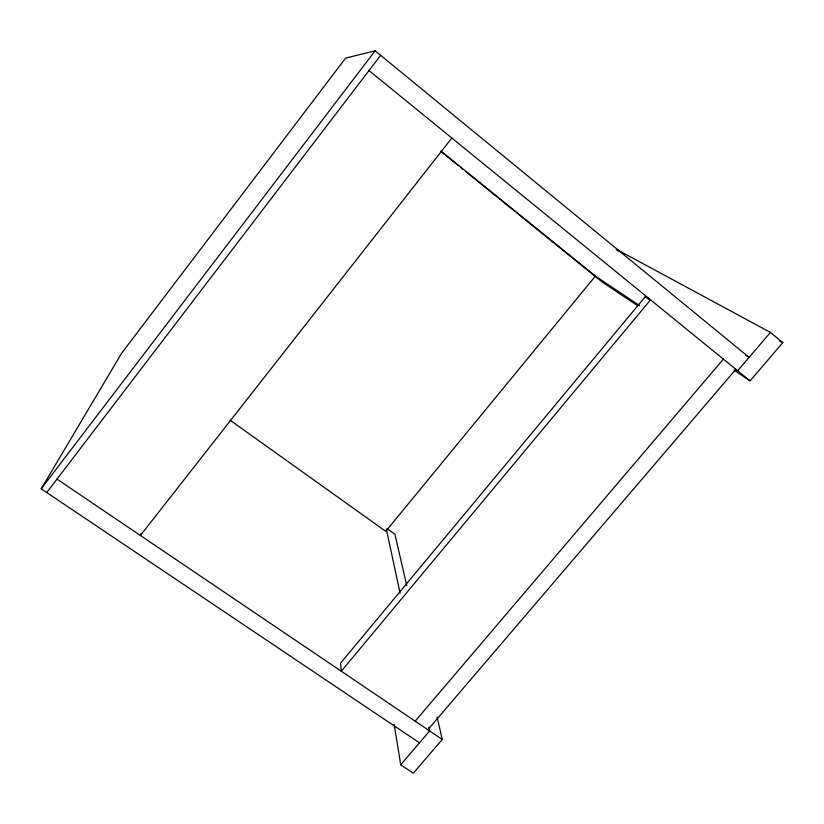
<?xml version="1.0" encoding="UTF-8"?>
<svg xmlns="http://www.w3.org/2000/svg" width="824" height="824" viewBox="0 0 824 824"><rect width="100%" height="100%" fill="white"/><g stroke="black" fill="none" stroke-linecap="round" stroke-linejoin="round"><path stroke-width="1.24" d="M141.1 533.303L140.41 535.487L451.84 138.02M419.498 742.846L41.2 488.817L121.643 353.208L345.596 58.113L375.136 50.82L749.078 357.389L745.813 355.371M41.2 488.817L375.136 50.82M46.731 492.525L380.637 55.321M645.377 296.578L340.58 663.135L341.291 671.241L650.558 299.843L645.377 296.578L649.374 299.833M415.183 721.165L723.39 359.14M427.862 729.734L735.873 369.307M437.07 716.942L442.261 739.468L413.329 773.18L400.722 764.806L429.664 730.95L428.861 727.19M733.999 370.12L750.046 380.853L782.8 342.681L770.43 332.412L737.645 370.748L735.513 369.337M616.486 249.342L770.43 332.412M779.422 340.837L782.8 342.681M592.435 274.114L639.537 305.58M637.714 305.776L602.416 282.189L516.658 212.798M56.969 479.104L442.261 739.468M387.074 528.648L394.912 534.24L406.747 585.555M230.05 420.168L385.745 531.315L595.402 276.081L440.861 151.008M441.633 152.079L458.638 165.84M460.647 167.468L462.645 169.085M465.519 171.413L514.66 211.171M368.998 70.565L750.046 380.853M616.321 249.528L618.258 251.114M386.363 529.204L400.083 593.115M394.15 724.306L400.722 764.806"/></g></svg>
